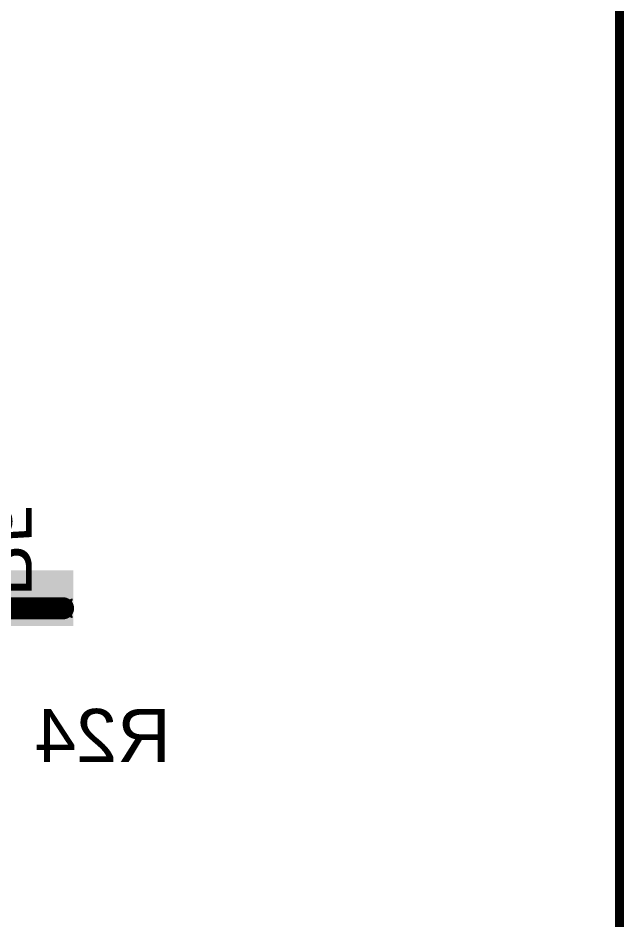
# Model space of a CAD drawing. Header units: inches. Extents: x -11 to 1110, y -7 to 455.
# Drawn here: x 686.75 to 704.13, y 40.21 to 66.08 of the extents above; entities that cross this region are included whole.
import ezdxf

# ---------------------------------------------------------------- set-up
doc = ezdxf.new("R2010")
doc.units = ezdxf.units.IN
for name, color, linetype in [('Board_outline', 216, 'Continuous'), ('Bottom Layer', 5, 'Continuous'), ('Bottom Overlay', 54, 'Continuous'), ('Drill Drawing', 1, 'Continuous'), ('Top Layer', 1, 'Continuous'), ('Via Holes', 16, 'Continuous')]:
    doc.layers.add(name, color=color, linetype=linetype)
doc.styles.add('Arial', font='', dxfattribs={"height": 0.2})
doc.styles.get('Arial').set_extended_font_data('Arial')

msp = doc.modelspace()

# ---------------------------------------------------------------- hatches: boundary and pattern name
at = {"layer": 'Bottom Layer'}
msp.add_hatch(color=5, dxfattribs=at).paths.add_polyline_path([(684.352, 48.641), (688.34, 48.641), (688.34, 50.241), (684.352, 50.241)])
h = msp.add_hatch(color=5, dxfattribs=at)
edge = h.paths.add_edge_path()
edge.add_arc((688.043, 49.15), 0.3, 0, 360)
at = {"layer": 'Top Layer'}
h = msp.add_hatch(color=1, dxfattribs=at)
edge = h.paths.add_edge_path()
edge.add_arc((688.043, 49.15), 0.3, 0, 360)
at = {"layer": 'Via Holes'}
h = msp.add_hatch(color=7, dxfattribs=at)
edge = h.paths.add_edge_path()
edge.add_arc((688.043, 49.15), 0.15, 0, 360)

# ---------------------------------------------------------------- linework, layer by layer
at = {"layer": 'Board_outline'}
msp.add_lwpolyline([(704, 0, 0.254, 0.254, 0), (704, 370, 0.254, 0.254, 0)], format="xyseb", dxfattribs=at)
at = {"layer": 'Drill Drawing'}
for points in [[(687.789, 49.404, 0.0508, 0.0508, 0), (688.043, 49.277, 0.0508, 0.0508, 0)], [(687.789, 49.404, 0.0508, 0.0508, 0), (687.916, 49.15, 0.0508, 0.0508, 0)], [(688.043, 49.277, 0.0508, 0.0508, 0), (688.297, 49.404, 0.0508, 0.0508, 0)], [(688.17, 49.15, 0.0508, 0.0508, 0), (688.297, 49.404, 0.0508, 0.0508, 0)], [(687.789, 48.896, 0.0508, 0.0508, 0), (687.916, 49.15, 0.0508, 0.0508, 0)], [(688.17, 49.15, 0.0508, 0.0508, 0), (688.297, 48.896, 0.0508, 0.0508, 0)], [(687.789, 48.896, 0.0508, 0.0508, 0), (688.043, 49.023, 0.0508, 0.0508, 0)], [(688.043, 49.023, 0.0508, 0.0508, 0), (688.297, 48.896, 0.0508, 0.0508, 0)]]:
    msp.add_lwpolyline(points, format="xyseb", dxfattribs=at)
for points in [[(687.776, 49.404, 0.0254, 0.0254, 1), (687.801, 49.404, 0.0254, 0.0254, 1)], [(687.776, 49.404, 0.0254, 0.0254, 1), (687.801, 49.404, 0.0254, 0.0254, 1)], [(688.284, 49.404, 0.0254, 0.0254, 1), (688.309, 49.404, 0.0254, 0.0254, 1)], [(688.284, 49.404, 0.0254, 0.0254, 1), (688.309, 49.404, 0.0254, 0.0254, 1)], [(687.903, 49.15, 0.0254, 0.0254, 1), (687.928, 49.15, 0.0254, 0.0254, 1)], [(687.903, 49.15, 0.0254, 0.0254, 1), (687.928, 49.15, 0.0254, 0.0254, 1)], [(688.03, 49.277, 0.0254, 0.0254, 1), (688.055, 49.277, 0.0254, 0.0254, 1)], [(688.03, 49.277, 0.0254, 0.0254, 1), (688.055, 49.277, 0.0254, 0.0254, 1)], [(688.157, 49.15, 0.0254, 0.0254, 1), (688.182, 49.15, 0.0254, 0.0254, 1)], [(688.157, 49.15, 0.0254, 0.0254, 1), (688.182, 49.15, 0.0254, 0.0254, 1)], [(687.776, 48.896, 0.0254, 0.0254, 1), (687.801, 48.896, 0.0254, 0.0254, 1)], [(687.776, 48.896, 0.0254, 0.0254, 1), (687.801, 48.896, 0.0254, 0.0254, 1)], [(688.03, 49.023, 0.0254, 0.0254, 1), (688.055, 49.023, 0.0254, 0.0254, 1)], [(688.03, 49.023, 0.0254, 0.0254, 1), (688.055, 49.023, 0.0254, 0.0254, 1)], [(688.284, 48.896, 0.0254, 0.0254, 1), (688.309, 48.896, 0.0254, 0.0254, 1)], [(688.284, 48.896, 0.0254, 0.0254, 1), (688.309, 48.896, 0.0254, 0.0254, 1)]]:
    msp.add_lwpolyline(points, format="xyseb", close=True, dxfattribs=at)
at = {"layer": 'Top Layer'}
msp.add_lwpolyline([(674.7, 49.15, 0.635, 0.635, 0), (688.043, 49.15, 0.635, 0.635, 0)], format="xyseb", dxfattribs=at)
msp.add_lwpolyline([(687.884, 49.15, 0.318, 0.318, 1), (688.201, 49.15, 0.318, 0.318, 1)], format="xyseb", close=True, dxfattribs=at)

# ---------------------------------------------------------------- texts
at = {"layer": 'Bottom Overlay', "style": 'Arial', "text_generation_flag": 2}
msp.add_text('R5', height=1.524, rotation=270, dxfattribs=at).set_placement((685.622, 49.48))
msp.add_text('R24', height=1.524, dxfattribs=at).set_placement((691.133, 44.74))

doc.saveas('drawing.dxf')
